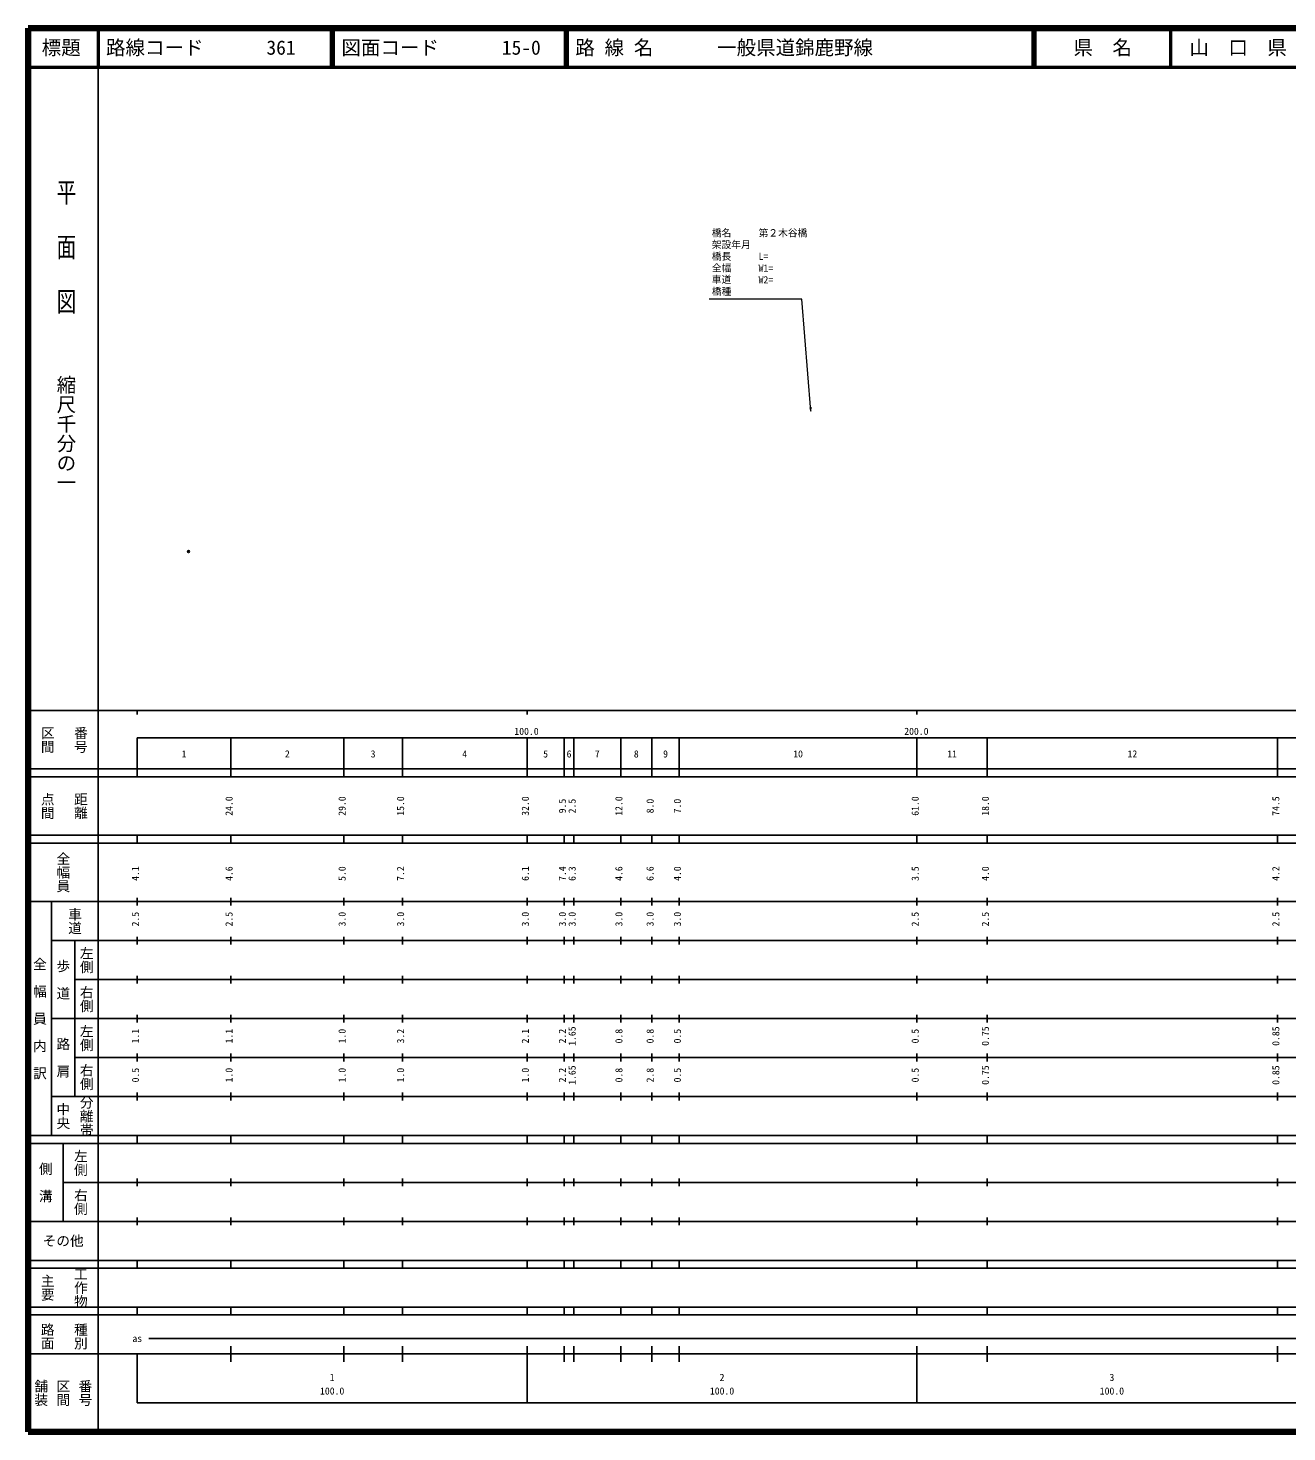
# Model space of a CAD drawing. Units: millimetres on the paper, with parts at other scales. Extents: x 40 to 680, y 20 to 380.
# Drawn here: x 40 to 362.9, y 20 to 380 of the extents above; entities that cross this region are included whole.
import ezdxf
from ezdxf.enums import TextEntityAlignment as Align

# ---------------------------------------------------------------- set-up
doc = ezdxf.new("R2010")
doc.units = ezdxf.units.MM
doc.header["$PDMODE"] = 32
doc.header["$PDSIZE"] = 0.5
for name, color, linetype, lineweight in [('M-BGD-RSTR', 7, 'Continuous', 13), ('M-TTL', 2, 'Continuous', 140), ('M-TTL-BAND', 7, 'Continuous', 25), ('M-TTL-LINE', 7, 'Continuous', 50)]:
    doc.layers.add(name, color=color, linetype=linetype, lineweight=lineweight)
for name, color, linetype in [('M-OTRS', 6, 'Continuous'), ('M-STR-HTXT', 7, 'Continuous'), ('M-TTL-TXT', 7, 'Continuous')]:
    doc.layers.add(name, color=color, linetype=linetype)
doc.styles.add('@ＭＳ ゴシック', font='')
doc.styles.add('ＭＳ ゴシック', font='')
doc.styles.get('@ＭＳ ゴシック').set_extended_font_data('@MS Gothic')
doc.styles.get('ＭＳ ゴシック').set_extended_font_data('MS Gothic')

# ---------------------------------------------------------------- blocks, each defined once
blk = doc.blocks.new('open_arrow')
at = {"color": 0, "linetype": 'Continuous', "lineweight": -2}
blk.add_lwpolyline([(7.5, 1.25), (0, 0), (7.5, -1.25)], dxfattribs=at)

msp = doc.modelspace()

# ---------------------------------------------------------------- linework, layer by layer
at = {"layer": 'M-BGD-RSTR'}
msp.add_lwpolyline([(240.767, 281.76), (238.457, 310.471), (214.689, 310.471)], dxfattribs=at)
at = {"layer": 'M-OTRS'}
msp.add_point((81.167, 245.743), dxfattribs=at)
at = {"layer": 'M-TTL'}
for p, q in [((40, 380), (40, 20)), ((680, 380), (40, 380)), ((40, 20), (680, 20))]:
    msp.add_line(p, q, dxfattribs=at)
at = {"layer": 'M-TTL-BAND'}
for p, q in [((58, 370), (58, 20)), ((40, 205), (579, 205)), ((68, 205), (68, 204)), ((168, 205), (168, 204)), ((268, 205), (268, 204)), ((68, 198), (579, 198)), ((68, 198), (68, 188)), ((92, 188), (92, 198)), ((121, 188), (121, 198)), ((136, 188), (136, 198)), ((168, 188), (168, 198)), ((177.5, 188), (177.5, 198)), ((180, 188), (180, 198)), ((192, 188), (192, 198)), ((200, 188), (200, 198)), ((207, 188), (207, 198)), ((268, 188), (268, 198)), ((286, 188), (286, 198)), ((360.5, 188), (360.5, 198)), ((40, 190), (579, 190)), ((40, 188), (579, 188)), ((40, 173), (579, 173)), ((68, 171), (68, 173)), ((92, 171), (92, 173)), ((121, 171), (121, 173)), ((136, 171), (136, 173)), ((168, 171), (168, 173)), ((177.5, 171), (177.5, 173)), ((180, 171), (180, 173)), ((192, 171), (192, 173)), ((200, 171), (200, 173)), ((207, 171), (207, 173)), ((268, 171), (268, 173)), ((286, 171), (286, 173)), ((360.5, 171), (360.5, 173)), ((40, 171), (579, 171)), ((40, 156), (579, 156)), ((46, 96), (46, 156)), ((68, 155), (68, 157)), ((92, 155), (92, 157)), ((121, 155), (121, 157)), ((136, 155), (136, 157)), ((168, 155), (168, 157)), ((177.5, 155), (177.5, 157)), ((180, 155), (180, 157)), ((192, 155), (192, 157)), ((200, 155), (200, 157)), ((207, 155), (207, 157)), ((268, 155), (268, 157)), ((286, 155), (286, 157)), ((360.5, 155), (360.5, 157)), ((46, 146), (579, 146)), ((52, 146), (52, 106)), ((68, 145), (68, 147)), ((92, 145), (92, 147)), ((121, 145), (121, 147)), ((136, 145), (136, 147)), ((168, 145), (168, 147)), ((177.5, 145), (177.5, 147)), ((180, 145), (180, 147)), ((192, 145), (192, 147)), ((200, 145), (200, 147)), ((207, 145), (207, 147)), ((268, 145), (268, 147)), ((286, 145), (286, 147)), ((360.5, 145), (360.5, 147)), ((68, 135), (68, 137)), ((92, 135), (92, 137)), ((121, 135), (121, 137)), ((136, 135), (136, 137)), ((168, 135), (168, 137)), ((177.5, 135), (177.5, 137)), ((180, 135), (180, 137)), ((192, 135), (192, 137)), ((200, 135), (200, 137)), ((207, 135), (207, 137)), ((268, 135), (268, 137)), ((286, 135), (286, 137)), ((360.5, 135), (360.5, 137)), ((52, 136), (579, 136)), ((46, 126), (579, 126)), ((68, 125), (68, 127)), ((92, 125), (92, 127)), ((121, 125), (121, 127)), ((136, 125), (136, 127)), ((168, 125), (168, 127)), ((177.5, 125), (177.5, 127)), ((180, 125), (180, 127)), ((192, 125), (192, 127)), ((200, 125), (200, 127)), ((207, 125), (207, 127)), ((268, 125), (268, 127)), ((286, 125), (286, 127)), ((360.5, 125), (360.5, 127)), ((52, 116), (579, 116)), ((68, 115), (68, 117)), ((92, 115), (92, 117)), ((121, 115), (121, 117)), ((136, 115), (136, 117)), ((168, 115), (168, 117)), ((177.5, 115), (177.5, 117)), ((180, 115), (180, 117)), ((192, 115), (192, 117)), ((200, 115), (200, 117)), ((207, 115), (207, 117)), ((268, 115), (268, 117)), ((286, 115), (286, 117)), ((360.5, 115), (360.5, 117)), ((46, 106), (579, 106)), ((68, 105), (68, 107)), ((92, 105), (92, 107)), ((121, 105), (121, 107)), ((136, 105), (136, 107)), ((168, 105), (168, 107)), ((177.5, 105), (177.5, 107)), ((180, 105), (180, 107)), ((192, 105), (192, 107)), ((200, 105), (200, 107)), ((207, 105), (207, 107)), ((268, 105), (268, 107)), ((286, 105), (286, 107)), ((360.5, 105), (360.5, 107)), ((40, 96), (579, 96)), ((40, 94), (579, 94)), ((49, 94), (49, 74)), ((68, 94), (68, 96)), ((92, 94), (92, 96)), ((121, 94), (121, 96)), ((136, 94), (136, 96)), ((168, 94), (168, 96)), ((177.5, 94), (177.5, 96)), ((180, 94), (180, 96)), ((192, 94), (192, 96)), ((200, 94), (200, 96)), ((207, 94), (207, 96)), ((268, 94), (268, 96)), ((286, 94), (286, 96)), ((360.5, 94), (360.5, 96)), ((49, 84), (579, 84)), ((68, 83), (68, 85)), ((92, 83), (92, 85)), ((121, 83), (121, 85)), ((136, 83), (136, 85)), ((168, 83), (168, 85)), ((177.5, 83), (177.5, 85)), ((180, 83), (180, 85)), ((192, 83), (192, 85)), ((200, 83), (200, 85)), ((207, 83), (207, 85)), ((268, 83), (268, 85)), ((286, 83), (286, 85)), ((360.5, 83), (360.5, 85)), ((40, 74), (579, 74)), ((68, 73), (68, 75)), ((92, 73), (92, 75)), ((121, 73), (121, 75)), ((136, 73), (136, 75)), ((168, 73), (168, 75)), ((177.5, 73), (177.5, 75)), ((180, 73), (180, 75)), ((192, 73), (192, 75)), ((200, 73), (200, 75)), ((207, 73), (207, 75)), ((268, 73), (268, 75)), ((286, 73), (286, 75)), ((360.5, 73), (360.5, 75)), ((40, 64), (579, 64)), ((40, 62), (579, 62)), ((68, 62), (68, 64)), ((92, 62), (92, 64)), ((121, 62), (121, 64)), ((136, 62), (136, 64)), ((168, 62), (168, 64)), ((177.5, 62), (177.5, 64)), ((180, 62), (180, 64)), ((192, 62), (192, 64)), ((200, 62), (200, 64)), ((207, 62), (207, 64)), ((268, 62), (268, 64)), ((286, 62), (286, 64)), ((360.5, 62), (360.5, 64)), ((40, 52), (579, 52)), ((68, 50), (68, 52)), ((92, 50), (92, 52)), ((121, 50), (121, 52)), ((136, 50), (136, 52)), ((168, 50), (168, 52)), ((177.5, 50), (177.5, 52)), ((180, 50), (180, 52)), ((192, 50), (192, 52)), ((200, 50), (200, 52)), ((207, 50), (207, 52)), ((268, 50), (268, 52)), ((286, 50), (286, 52)), ((360.5, 50), (360.5, 52)), ((40, 50), (579, 50)), ((71, 44), (565, 44)), ((40, 40), (579, 40)), ((68, 40), (68, 27.5)), ((92, 38), (92, 42)), ((121, 38), (121, 42)), ((136, 38), (136, 42)), ((168, 27.5), (168, 42)), ((177.5, 38), (177.5, 42)), ((180, 38), (180, 42)), ((192, 38), (192, 42)), ((200, 38), (200, 42)), ((207, 38), (207, 42)), ((268, 27.5), (268, 42)), ((286, 38), (286, 42)), ((360.5, 38), (360.5, 42)), ((68, 27.5), (579, 27.5))]:
    msp.add_line(p, q, dxfattribs=at)
at = {"layer": 'M-TTL-LINE'}
for p, q in [((58, 380), (58, 370)), ((117.75, 380), (117.75, 370)), ((118.25, 380), (118.25, 370)), ((177.75, 380), (177.75, 370)), ((178.25, 380), (178.25, 370)), ((297.75, 380), (297.75, 370)), ((298.25, 380), (298.25, 370)), ((333, 380), (333, 370)), ((40, 370), (680, 370))]:
    msp.add_line(p, q, dxfattribs=at)

# ---------------------------------------------------------------- block references
at = {"layer": 'M-BGD-RSTR', "xscale": 0.133, "yscale": 0.133, "rotation": 94.6}
msp.add_blockref('open_arrow', (240.767, 281.76), dxfattribs=at)

# ---------------------------------------------------------------- texts
at = {"layer": 'M-STR-HTXT', "style": 'ＭＳ ゴシック'}
for s, p in [('橋名', (215.377, 325.999)), ('第２木谷橋', (227.377, 325.999)), ('架設年月', (215.377, 322.999)), ('橋長', (215.377, 319.999)), ('L=', (227.377, 319.999)), ('全幅', (215.377, 316.999)), ('W1=', (227.377, 316.999)), ('橋種', (215.377, 310.999)), ('車道', (215.377, 314.06)), ('W2=', (227.377, 313.999))]:
    msp.add_text(s, height=1.833, dxfattribs=at).set_placement(p, align=Align.BOTTOM_LEFT)
at = {"layer": 'M-TTL-BAND', "style": '@ＭＳ ゴシック', "width": 1.4}
msp.add_text('平  面  図', height=3.666, rotation=270, dxfattribs=at).set_placement((49.777, 306.475), align=Align.MIDDLE_RIGHT)
at = {"layer": 'M-TTL-BAND', "style": '@ＭＳ ゴシック'}
msp.add_text('縮尺千分の一', height=3.666, rotation=270, dxfattribs=at).set_placement((49.777, 261.03), align=Align.MIDDLE_RIGHT)
for s, p in [('区間', (45, 197.5)), ('番号', (53.5, 197.5)), ('点間', (45, 180.5)), ('距離', (53.5, 180.5)), ('全幅員', (49, 163.5)), ('車道', (52, 151)), ('左側', (55, 141)), ('全\u3000幅\u3000員\u3000内\u3000訳', (43, 126)), ('歩\u3000道', (49, 136)), ('右側', (55, 131)), ('左側', (55, 121)), ('路\u3000肩', (49, 116)), ('右側', (55, 111)), ('分離帯', (55, 101)), ('中央', (49, 101)), ('左側', (53.5, 89)), ('側\u3000溝', (44.5, 84)), ('右側', (53.5, 79)), ('工作物', (53.5, 57)), ('主要', (45, 57)), ('路面', (45, 44.5)), ('種別', (53.5, 44.5)), ('舗装', (43.333, 30)), ('区間', (49, 30)), ('番号', (54.667, 30))]:
    msp.add_text(s, height=2.566, rotation=270, dxfattribs=at).set_placement(p, align=Align.MIDDLE_CENTER)
at = {"layer": 'M-TTL-BAND', "style": 'ＭＳ ゴシック'}
for s, p in [('100.0', (167.844, 198.195)), ('200.0', (267.844, 198.195)), ('1', (80, 192.405)), ('2', (106.5, 192.405)), ('3', (128.5, 192.405)), ('4', (152, 192.405)), ('5', (172.75, 192.405)), ('6', (178.75, 192.405)), ('7', (186, 192.405)), ('8', (196, 192.405)), ('9', (203.5, 192.405)), ('10', (237.5, 192.405)), ('11', (277, 192.405)), ('12', (323.25, 192.405)), ('as', (68, 42.5)), ('1', (118, 32.523)), ('2', (218, 32.523)), ('3', (318, 32.523)), ('100.0', (118, 29.033)), ('100.0', (218, 29.033)), ('100.0', (318, 29.033))]:
    msp.add_text(s, height=1.833, dxfattribs=at).set_placement(p, align=Align.BOTTOM_CENTER)
for s, p in [('24.0', (93, 180.5)), ('29.0', (122, 180.5)), ('15.0', (137, 180.5)), ('32.0', (169, 180.5)), ('9.5', (178.5, 180.5)), ('2.5', (181, 180.5)), ('12.0', (193, 180.5)), ('8.0', (201, 180.5)), ('7.0', (208, 180.5)), ('61.0', (269, 180.5)), ('18.0', (287, 180.5)), ('74.5', (361.5, 180.5)), ('4.1', (69, 163.174)), ('4.6', (93, 163.174)), ('5.0', (122, 163.174)), ('7.2', (137, 163.174)), ('6.1', (169, 163.174)), ('7.4', (178.5, 163.174)), ('6.3', (181, 163.174)), ('4.6', (193, 163.174)), ('6.6', (201, 163.174)), ('4.0', (208, 163.174)), ('3.5', (269, 163.174)), ('4.0', (287, 163.174)), ('4.2', (361.5, 163.174)), ('2.5', (69, 151.5)), ('2.5', (93, 151.5)), ('3.0', (122, 151.5)), ('3.0', (137, 151.5)), ('3.0', (169, 151.5)), ('3.0', (178.5, 151.5)), ('3.0', (181, 151.5)), ('3.0', (193, 151.5)), ('3.0', (201, 151.5)), ('3.0', (208, 151.5)), ('2.5', (269, 151.5)), ('2.5', (287, 151.5)), ('2.5', (361.5, 151.5)), ('1.1', (69, 121.5)), ('1.1', (93, 121.5)), ('1.0', (122, 121.5)), ('3.2', (137, 121.5)), ('2.1', (169, 121.5)), ('2.2', (178.5, 121.5)), ('1.65', (181, 121.5)), ('0.8', (193, 121.5)), ('0.8', (201, 121.5)), ('0.5', (208, 121.5)), ('0.5', (269, 121.5)), ('0.75', (287, 121.5)), ('0.85', (361.5, 121.5)), ('0.5', (69, 111.5)), ('1.0', (93, 111.5)), ('1.0', (122, 111.5)), ('1.0', (137, 111.5)), ('1.0', (169, 111.5)), ('2.2', (178.5, 111.5)), ('1.65', (181, 111.5)), ('0.8', (193, 111.5)), ('2.8', (201, 111.5)), ('0.5', (208, 111.5)), ('0.5', (269, 111.5)), ('0.75', (287, 111.5)), ('0.85', (361.5, 111.5))]:
    msp.add_text(s, height=1.833, rotation=90, dxfattribs=at).set_placement(p, align=Align.BOTTOM_CENTER)
msp.add_text('その他', height=2.566, dxfattribs=at).set_placement((49, 69), align=Align.MIDDLE_CENTER)
at = {"layer": 'M-TTL-TXT', "style": 'ＭＳ ゴシック'}
for s, p in [('標題', (48.5, 375)), ('県\u3000名', (315.625, 375)), ('山\u3000口\u3000県', (350.375, 375))]:
    msp.add_text(s, height=3.666, dxfattribs=at).set_placement(p, align=Align.MIDDLE_CENTER)
for s, p in [('路線コード', (60, 375)), ('361', (101.142, 375)), ('図面コード', (120.38, 375)), ('15-0', (161.521, 375)), ('路 線 名', (180.38, 375)), ('一般県道錦鹿野線', (216.734, 375))]:
    msp.add_text(s, height=3.666, dxfattribs=at).set_placement(p, align=Align.MIDDLE_LEFT)

doc.saveas('drawing.dxf')
